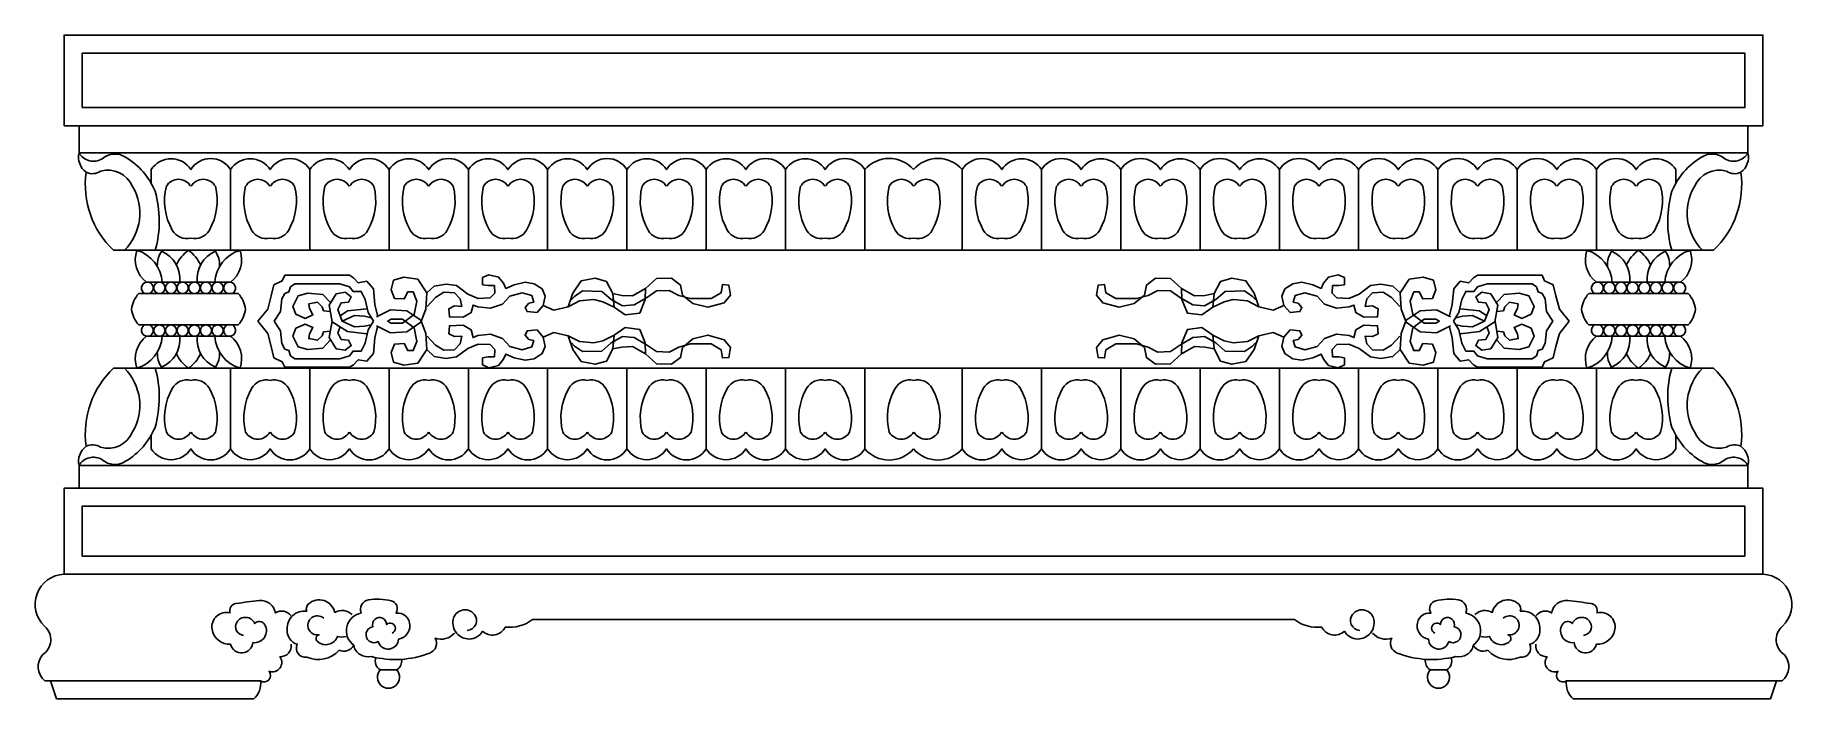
# Model space of a CAD drawing. Extents: x 3444 to 4345, y 1107 to 1448.
import ezdxf

# ---------------------------------------------------------------- set-up
doc = ezdxf.new("R2010")
doc.units = 0
doc.header["$LTSCALE"] = 100
doc.header["$MEASUREMENT"] = 0
for name, color, linetype in [('3', 3, 'CONTINUOUS'), ('4', 4, 'CONTINUOUS'), ('7', 7, 'CONTINUOUS')]:
    doc.layers.add(name, color=color, linetype=linetype)

msp = doc.modelspace()

# ---------------------------------------------------------------- linework, layer by layer
at = {"layer": '3'}
for p, q in [((3500.84, 1321.24), (3522.44, 1321.24)), ((3544.04, 1321.24), (3522.44, 1321.24)), ((4245.15, 1321.24), (4266.75, 1321.24)), ((4288.35, 1321.24), (4266.75, 1321.24)), ((3499.93, 1315.45), (3522.44, 1315.45)), ((3544.96, 1315.45), (3522.44, 1315.45)), ((4244.24, 1315.45), (4266.75, 1315.45)), ((4289.27, 1315.45), (4266.75, 1315.45)), ((3499.93, 1299.3), (3522.44, 1299.3)), ((3544.96, 1299.3), (3522.44, 1299.3)), ((4244.24, 1299.3), (4266.75, 1299.3)), ((4289.27, 1299.3), (4266.75, 1299.3)), ((3500.84, 1293.51), (3522.44, 1293.51)), ((3544.04, 1293.51), (3522.44, 1293.51)), ((4245.15, 1293.51), (4266.75, 1293.51)), ((4288.35, 1293.51), (4266.75, 1293.51))]:
    msp.add_line(p, q, dxfattribs=at)
for points in [[(3467.85, 1410.86), (4321.35, 1410.86), (4321.35, 1438.77), (3467.85, 1438.77)], [(3467.85, 1180.63), (4321.35, 1180.63), (4321.35, 1206.21), (3467.85, 1206.21)]]:
    msp.add_lwpolyline(points, close=True, dxfattribs=at)
for points in [[(3518.03, 1321.24, 0.326895), (3508.62, 1337.1, 0.156124), (3506.45, 1329.48)], [(3528.62, 1330.09, 0.14299), (3522.44, 1337.61, 0.14299), (3516.27, 1330.09)], [(3526.86, 1321.24, -0.326895), (3536.26, 1337.1, -0.156124), (3538.44, 1329.48)], [(4262.34, 1321.24, 0.326895), (4252.93, 1337.1, 0.156124), (4250.76, 1329.48)], [(4260.58, 1330.09, -0.14299), (4266.75, 1337.61, -0.14299), (4272.93, 1330.09)], [(4271.17, 1321.24, -0.326895), (4280.57, 1337.1, -0.156124), (4282.75, 1329.48)], [(3518.03, 1293.51, -0.326895), (3508.62, 1277.65, -0.156124), (3506.45, 1285.27)], [(3526.86, 1293.51, 0.326895), (3536.26, 1277.65, 0.156124), (3538.44, 1285.27)], [(4262.34, 1293.51, -0.326895), (4252.93, 1277.65, -0.156124), (4250.76, 1285.27)], [(4271.17, 1293.51, 0.326895), (4280.57, 1277.65, 0.156124), (4282.75, 1285.27)], [(3516.27, 1284.66, 0.14299), (3522.44, 1277.14, 0.14299), (3528.62, 1284.66)], [(4272.93, 1284.66, -0.14299), (4266.75, 1277.14, -0.14299), (4260.58, 1284.66)]]:
    msp.add_lwpolyline(points, format="xyb", dxfattribs=at)
for points in [[(3557.97, 1301.2), (3563.09, 1307.45), (3564.91, 1314.19), (3566.2, 1319.89), (3570.61, 1321.96), (3571.91, 1324.82), (3605.13, 1324.82), (3607.21, 1323.52), (3609.54, 1320.93), (3613.96, 1321.71), (3617.33, 1317.82), (3618.11, 1309.78), (3619.41, 1304.08), (3619.71, 1303.91)], [(3617.47, 1301.2), (3614.73, 1305.63), (3613.18, 1312.37), (3611.1, 1316.52), (3606.95, 1316.52), (3605.13, 1318.85), (3600.2, 1320.41), (3577.1, 1320.41), (3574.77, 1318.85), (3573.99, 1316.26), (3571.91, 1315.48), (3570.36, 1312.63), (3569.67, 1306.14), (3566.49, 1301.2)], [(3624.6, 1301.2), (3626.41, 1300.19), (3632.38, 1300.19), (3638.35, 1304.6), (3639.65, 1311.6), (3637.83, 1316.26), (3634.98, 1316.26), (3633.16, 1312.63), (3628.23, 1312.89), (3626.41, 1317.3), (3627.71, 1322.22), (3632.9, 1323.78), (3640.17, 1322.74), (3644.84, 1315.74), (3644.32, 1307.45), (3641.73, 1300.71), (3634.46, 1295.78), (3626.15, 1295.26), (3618.89, 1298.89)], [(3644.84, 1315.74), (3648.57, 1319.26), (3654.65, 1320.23), (3660, 1319.5), (3665.83, 1315.13), (3671.18, 1312.94), (3677.26, 1313.18), (3679.69, 1315.61), (3679.45, 1319.5), (3676.29, 1319.5), (3673.37, 1319.98), (3673.37, 1323.63), (3676.53, 1325.08), (3681.64, 1323.87), (3684.07, 1320.71), (3685.29, 1318.04), (3689.66, 1319.98), (3695.26, 1321.2), (3699.88, 1320.47), (3704.01, 1317.8), (3705.47, 1314.16), (3704.5, 1309.3), (3701.34, 1305.65), (3696.23, 1306.14), (3695.26, 1308.33), (3697.2, 1310.51), (3699.63, 1311), (3698.66, 1314.4), (3693.8, 1315.86), (3687.47, 1314.16), (3683.58, 1310.03), (3677.5, 1307.84), (3670.94, 1308.57), (3668.51, 1309.54), (3667.54, 1305.65), (3663.4, 1303.23), (3656.35, 1303.47), (3656.11, 1307.6), (3659.02, 1309.05), (3662.67, 1308.81), (3661.94, 1312.7), (3659.02, 1315.86), (3653.43, 1316.1), (3649.3, 1313.43), (3644.92, 1308.81)], [(3704.5, 1309.3), (3709.93, 1306.98), (3717.4, 1308.61), (3719.73, 1315.61), (3723.93, 1321.9), (3731.17, 1323.3), (3737, 1321.67), (3740.27, 1315.37), (3740.97, 1308.38), (3746.57, 1304.42), (3754.04, 1305.35), (3756.84, 1312.34), (3757.07, 1317.94), (3762.67, 1323.07), (3770.37, 1323.3), (3775.04, 1319.8), (3775.97, 1314.67), (3781.34, 1310.25), (3789.04, 1308.38), (3797.44, 1310.71), (3800.71, 1314.67), (3799.77, 1319.8), (3796.51, 1320.03), (3795.81, 1315.84), (3790.67, 1312.81), (3780.17, 1312.81), (3774.11, 1314.44), (3769.2, 1317), (3762.67, 1316.77), (3757.54, 1313.28), (3751.24, 1309.55), (3745.17, 1309.08), (3739.33, 1312.34), (3734.67, 1316.54), (3724.63, 1316.77), (3720.67, 1313.97), (3719.03, 1312.34)], [(3740.27, 1315.37), (3744.94, 1314.44), (3750.3, 1314.21), (3757.07, 1317.94)], [(4084.7, 1309.3), (4079.26, 1306.98), (4071.8, 1308.61), (4069.46, 1315.61), (4065.26, 1321.9), (4058.03, 1323.3), (4052.19, 1321.67), (4048.93, 1315.37), (4048.23, 1308.38), (4042.63, 1304.42), (4035.16, 1305.35), (4032.36, 1312.34), (4032.12, 1317.94), (4026.52, 1323.07), (4018.82, 1323.3), (4014.16, 1319.8), (4013.22, 1314.67), (4007.86, 1310.25), (4000.15, 1308.38), (3991.75, 1310.71), (3988.49, 1314.67), (3989.42, 1319.8), (3992.69, 1320.03), (3993.39, 1315.84), (3998.52, 1312.81), (4009.02, 1312.81), (4015.09, 1314.44), (4019.99, 1317), (4026.52, 1316.77), (4031.66, 1313.28), (4037.96, 1309.55), (4044.03, 1309.08), (4049.86, 1312.34), (4054.53, 1316.54), (4064.56, 1316.77), (4068.53, 1313.97), (4070.16, 1312.34)], [(4048.93, 1315.37), (4044.26, 1314.44), (4038.89, 1314.21), (4032.12, 1317.94)], [(4144.36, 1315.74), (4140.63, 1319.26), (4134.55, 1320.23), (4129.2, 1319.5), (4123.36, 1315.13), (4118.01, 1312.94), (4111.93, 1313.18), (4109.5, 1315.61), (4109.74, 1319.5), (4112.91, 1319.5), (4115.82, 1319.98), (4115.82, 1323.63), (4112.66, 1325.08), (4107.56, 1323.87), (4105.12, 1320.71), (4103.91, 1318.04), (4099.53, 1319.98), (4093.94, 1321.2), (4089.32, 1320.47), (4085.18, 1317.8), (4083.73, 1314.16), (4084.7, 1309.3), (4087.86, 1305.65), (4092.97, 1306.14), (4093.94, 1308.33), (4091.99, 1310.51), (4089.56, 1311), (4090.53, 1314.4), (4095.4, 1315.86), (4101.72, 1314.16), (4105.61, 1310.03), (4111.69, 1307.84), (4118.26, 1308.57), (4120.69, 1309.54), (4121.66, 1305.65), (4125.79, 1303.23), (4132.85, 1303.47), (4133.09, 1307.6), (4130.17, 1309.05), (4126.52, 1308.81), (4127.25, 1312.7), (4130.17, 1315.86), (4135.76, 1316.1), (4139.9, 1313.43), (4144.27, 1308.81)], [(4164.6, 1301.2), (4162.78, 1300.19), (4156.81, 1300.19), (4150.84, 1304.6), (4149.55, 1311.6), (4151.36, 1316.26), (4154.22, 1316.26), (4156.03, 1312.63), (4160.97, 1312.89), (4162.78, 1317.3), (4161.48, 1322.22), (4156.29, 1323.78), (4149.03, 1322.74), (4144.36, 1315.74), (4144.87, 1307.45), (4147.47, 1300.71), (4154.74, 1295.78), (4163.04, 1295.26), (4170.31, 1298.89)], [(4231.22, 1301.2), (4226.11, 1307.45), (4224.29, 1314.19), (4222.99, 1319.89), (4218.58, 1321.96), (4217.28, 1324.82), (4184.06, 1324.82), (4181.99, 1323.52), (4179.65, 1320.93), (4175.24, 1321.71), (4171.87, 1317.82), (4171.09, 1309.78), (4169.79, 1304.08), (4169.49, 1303.91)], [(4171.73, 1301.2), (4174.46, 1305.63), (4176.02, 1312.37), (4178.09, 1316.52), (4182.25, 1316.52), (4184.06, 1318.85), (4188.99, 1320.41), (4212.09, 1320.41), (4214.43, 1318.85), (4215.21, 1316.26), (4217.28, 1315.48), (4218.84, 1312.63), (4219.53, 1306.14), (4222.7, 1301.2)], [(3595.23, 1310.98), (3591.41, 1314.97), (3583.78, 1315.7), (3578.69, 1314.25), (3575.96, 1308.8), (3577.6, 1304.81), (3582.32, 1302.63), (3586.32, 1304.44), (3584.51, 1307.71), (3584.14, 1310.07), (3588.69, 1310.98), (3591.05, 1308.62), (3591.78, 1306.62), (3595.41, 1306.26)], [(3613.95, 1294.82), (3604.14, 1295.91), (3596.14, 1300.99), (3594.69, 1309.53), (3598.32, 1315.34), (3602.87, 1316.06), (3605.96, 1313.7), (3604.5, 1310.98), (3600.87, 1310.62), (3599.05, 1307.17), (3601.41, 1301.17), (3607.59, 1298.27), (3612.86, 1298.63), (3616.14, 1299.36)], [(3613.95, 1307.58), (3604.14, 1306.49), (3600.28, 1304.04)], [(3717.4, 1308.61), (3723.23, 1311.64), (3730.47, 1312.34), (3735.13, 1311.18), (3740.97, 1308.38)], [(4071.8, 1308.61), (4065.96, 1311.64), (4058.73, 1312.34), (4054.06, 1311.18), (4048.23, 1308.38)], [(4175.24, 1294.82), (4185.06, 1295.91), (4193.05, 1300.99), (4194.51, 1309.53), (4190.87, 1315.34), (4186.33, 1316.06), (4183.24, 1313.7), (4184.69, 1310.98), (4188.33, 1310.62), (4190.15, 1307.17), (4187.78, 1301.17), (4181.6, 1298.27), (4176.33, 1298.63), (4173.06, 1299.36)], [(4175.24, 1307.58), (4185.06, 1306.49), (4188.91, 1304.04)], [(4193.96, 1310.98), (4197.78, 1314.97), (4205.42, 1315.7), (4210.51, 1314.25), (4213.23, 1308.8), (4211.6, 1304.81), (4206.87, 1302.63), (4202.87, 1304.44), (4204.69, 1307.71), (4205.05, 1310.07), (4200.51, 1310.98), (4198.14, 1308.62), (4197.42, 1306.62), (4193.78, 1306.26)], [(3557.97, 1301.2), (3563.09, 1294.95), (3564.91, 1288.21), (3566.2, 1282.5), (3570.61, 1280.43), (3571.91, 1277.58), (3605.13, 1277.58), (3607.21, 1278.88), (3609.54, 1281.47), (3613.96, 1280.69), (3617.33, 1284.58), (3618.11, 1292.61), (3619.41, 1298.32), (3619.71, 1298.48)], [(3617.47, 1301.2), (3614.73, 1296.76), (3613.18, 1290.02), (3611.1, 1285.87), (3606.95, 1285.87), (3605.13, 1283.54), (3600.2, 1281.99), (3577.1, 1281.99), (3574.77, 1283.54), (3573.99, 1286.13), (3571.91, 1286.91), (3570.36, 1289.76), (3569.67, 1296.25), (3566.49, 1301.2)], [(3595.23, 1291.42), (3591.41, 1287.42), (3583.78, 1286.7), (3578.69, 1288.15), (3575.96, 1293.59), (3577.6, 1297.59), (3582.32, 1299.77), (3586.32, 1297.95), (3584.51, 1294.68), (3584.14, 1292.32), (3588.69, 1291.42), (3591.05, 1293.78), (3591.78, 1295.77), (3595.41, 1296.14)], [(3596.11, 1301.2), (3594.69, 1292.87), (3598.32, 1287.06), (3602.87, 1286.33), (3605.96, 1288.69), (3604.5, 1291.42), (3600.87, 1291.78), (3599.05, 1295.23), (3600.28, 1298.36)], [(3601.4, 1301.2), (3601.41, 1301.22), (3607.59, 1304.13), (3612.86, 1303.76), (3616.14, 1303.04)], [(3624.6, 1301.2), (3626.41, 1302.21), (3632.38, 1302.21), (3638.35, 1297.8), (3639.65, 1290.8), (3637.83, 1286.13), (3634.98, 1286.13), (3633.16, 1289.76), (3628.23, 1289.5), (3626.41, 1285.1), (3627.71, 1280.17), (3632.9, 1278.62), (3640.17, 1279.65), (3644.84, 1286.65), (3644.32, 1294.95), (3641.73, 1301.69), (3634.46, 1306.61), (3626.15, 1307.13), (3618.89, 1303.5)], [(3644.84, 1286.65), (3648.57, 1283.14), (3654.65, 1282.17), (3660, 1282.9), (3665.83, 1287.27), (3671.18, 1289.45), (3677.26, 1289.21), (3679.69, 1286.78), (3679.45, 1282.9), (3676.29, 1282.9), (3673.37, 1282.41), (3673.37, 1278.77), (3676.53, 1277.31), (3681.64, 1278.52), (3684.07, 1281.68), (3685.29, 1284.35), (3689.66, 1282.41), (3695.26, 1281.2), (3699.88, 1281.92), (3704.01, 1284.6), (3705.47, 1288.24), (3704.5, 1293.1), (3701.34, 1296.74), (3696.23, 1296.25), (3695.26, 1294.07), (3697.2, 1291.88), (3699.63, 1291.4), (3698.66, 1288), (3693.8, 1286.54), (3687.47, 1288.24), (3683.58, 1292.37), (3677.5, 1294.55), (3670.94, 1293.83), (3668.51, 1292.85), (3667.54, 1296.74), (3663.4, 1299.17), (3656.35, 1298.93), (3656.11, 1294.8), (3659.02, 1293.34), (3662.67, 1293.58), (3661.94, 1289.7), (3659.02, 1286.54), (3653.43, 1286.3), (3649.3, 1288.97), (3644.92, 1293.58)], [(4144.36, 1286.65), (4140.63, 1283.14), (4134.55, 1282.17), (4129.2, 1282.9), (4123.36, 1287.27), (4118.01, 1289.45), (4111.93, 1289.21), (4109.5, 1286.78), (4109.74, 1282.9), (4112.91, 1282.9), (4115.82, 1282.41), (4115.82, 1278.77), (4112.66, 1277.31), (4107.56, 1278.52), (4105.12, 1281.68), (4103.91, 1284.35), (4099.53, 1282.41), (4093.94, 1281.2), (4089.32, 1281.92), (4085.18, 1284.6), (4083.73, 1288.24), (4084.7, 1293.1), (4087.86, 1296.74), (4092.97, 1296.25), (4093.94, 1294.07), (4091.99, 1291.88), (4089.56, 1291.4), (4090.53, 1288), (4095.4, 1286.54), (4101.72, 1288.24), (4105.61, 1292.37), (4111.69, 1294.55), (4118.26, 1293.83), (4120.69, 1292.85), (4121.66, 1296.74), (4125.79, 1299.17), (4132.85, 1298.93), (4133.09, 1294.8), (4130.17, 1293.34), (4126.52, 1293.58), (4127.25, 1289.7), (4130.17, 1286.54), (4135.76, 1286.3), (4139.9, 1288.97), (4144.27, 1293.58)], [(4164.6, 1301.2), (4162.78, 1302.21), (4156.81, 1302.21), (4150.84, 1297.8), (4149.55, 1290.8), (4151.36, 1286.13), (4154.22, 1286.13), (4156.03, 1289.76), (4160.97, 1289.5), (4162.78, 1285.1), (4161.48, 1280.17), (4156.29, 1278.62), (4149.03, 1279.65), (4144.36, 1286.65), (4144.87, 1294.95), (4147.47, 1301.69), (4154.74, 1306.61), (4163.04, 1307.13), (4170.31, 1303.5)], [(4231.22, 1301.2), (4226.11, 1294.95), (4224.29, 1288.21), (4222.99, 1282.5), (4218.58, 1280.43), (4217.28, 1277.58), (4184.06, 1277.58), (4181.99, 1278.88), (4179.65, 1281.47), (4175.24, 1280.69), (4171.87, 1284.58), (4171.09, 1292.61), (4169.79, 1298.32), (4169.49, 1298.48)], [(4171.73, 1301.2), (4174.46, 1296.76), (4176.02, 1290.02), (4178.09, 1285.87), (4182.25, 1285.87), (4184.06, 1283.54), (4188.99, 1281.99), (4212.09, 1281.99), (4214.43, 1283.54), (4215.21, 1286.13), (4217.28, 1286.91), (4218.84, 1289.76), (4219.53, 1296.25), (4222.7, 1301.2)], [(4187.79, 1301.2), (4187.78, 1301.22), (4181.6, 1304.13), (4176.33, 1303.76), (4173.06, 1303.04)], [(4193.09, 1301.2), (4194.51, 1292.87), (4190.87, 1287.06), (4186.33, 1286.33), (4183.24, 1288.69), (4184.69, 1291.42), (4188.33, 1291.78), (4190.15, 1295.23), (4188.91, 1298.36)], [(4193.96, 1291.42), (4197.78, 1287.42), (4205.42, 1286.7), (4210.51, 1288.15), (4213.23, 1293.59), (4211.6, 1297.59), (4206.87, 1299.77), (4202.87, 1297.95), (4204.69, 1294.68), (4205.05, 1292.32), (4200.51, 1291.42), (4198.14, 1293.78), (4197.42, 1295.77), (4193.78, 1296.14)], [(3704.5, 1293.1), (3709.93, 1295.41), (3717.4, 1293.78), (3719.73, 1286.79), (3723.93, 1280.5), (3731.17, 1279.1), (3737, 1280.73), (3740.27, 1287.02), (3740.97, 1294.01), (3746.57, 1297.98), (3754.04, 1297.04), (3756.84, 1290.05), (3757.07, 1284.46), (3762.67, 1279.33), (3770.37, 1279.1), (3775.04, 1282.59), (3775.97, 1287.72), (3781.34, 1292.15), (3789.04, 1294.01), (3797.44, 1291.68), (3800.71, 1287.72), (3799.77, 1282.59), (3796.51, 1282.36), (3795.81, 1286.56), (3790.67, 1289.59), (3780.17, 1289.59), (3774.11, 1287.95), (3769.2, 1285.39), (3762.67, 1285.62), (3757.54, 1289.12), (3751.24, 1292.85), (3745.17, 1293.31), (3739.33, 1290.05), (3734.67, 1285.86), (3724.63, 1285.62), (3720.67, 1288.42), (3719.03, 1290.05)], [(3717.4, 1293.78), (3723.23, 1290.75), (3730.47, 1290.05), (3735.13, 1291.22), (3740.97, 1294.01)], [(4084.7, 1293.1), (4079.26, 1295.41), (4071.8, 1293.78), (4069.46, 1286.79), (4065.26, 1280.5), (4058.03, 1279.1), (4052.19, 1280.73), (4048.93, 1287.02), (4048.23, 1294.01), (4042.63, 1297.98), (4035.16, 1297.04), (4032.36, 1290.05), (4032.12, 1284.46), (4026.52, 1279.33), (4018.82, 1279.1), (4014.16, 1282.59), (4013.22, 1287.72), (4007.86, 1292.15), (4000.15, 1294.01), (3991.75, 1291.68), (3988.49, 1287.72), (3989.42, 1282.59), (3992.69, 1282.36), (3993.39, 1286.56), (3998.52, 1289.59), (4009.02, 1289.59), (4015.09, 1287.95), (4019.99, 1285.39), (4026.52, 1285.62), (4031.66, 1289.12), (4037.96, 1292.85), (4044.03, 1293.31), (4049.86, 1290.05), (4054.53, 1285.86), (4064.56, 1285.62), (4068.53, 1288.42), (4070.16, 1290.05)], [(4071.8, 1293.78), (4065.96, 1290.75), (4058.73, 1290.05), (4054.06, 1291.22), (4048.23, 1294.01)], [(3740.27, 1287.02), (3744.94, 1287.95), (3750.3, 1288.19), (3757.07, 1284.46)], [(4048.93, 1287.02), (4044.26, 1287.95), (4038.89, 1288.19), (4032.12, 1284.46)]]:
    msp.add_lwpolyline(points, dxfattribs=at)
for centre in [(3507.52, 1318.35), (3513.46, 1318.35), (3519.4, 1318.35), (3525.48, 1318.35), (3531.42, 1318.35), (3537.37, 1318.35), (4251.83, 1318.35), (4257.77, 1318.35), (4263.71, 1318.35), (4269.79, 1318.35), (4275.73, 1318.35), (4281.68, 1318.35), (3507.52, 1296.4), (3513.46, 1296.4), (3519.4, 1296.4), (3525.48, 1296.4), (3531.42, 1296.4), (3537.37, 1296.4), (4251.83, 1296.4), (4257.77, 1296.4), (4263.71, 1296.4), (4269.79, 1296.4), (4275.73, 1296.4), (4281.68, 1296.4)]:
    msp.add_circle(centre, 2.89, dxfattribs=at)
for centre, radius, start, end in [((3490.81, 1320.13), 18.21, 3.47696, 73.59254), ((3554.07, 1320.13), 18.21, 106.40746, 176.52304), ((4235.12, 1320.13), 18.21, 3.47696, 73.59254), ((4298.38, 1320.13), 18.21, 106.40746, 176.52304), ((3501.28, 1318.31), 3.07, 291.68582, 72.94216), ((3543.6, 1318.31), 3.07, 107.05784, 248.31418), ((4245.59, 1318.31), 3.07, 291.68582, 72.94216), ((4287.91, 1318.31), 3.07, 107.05784, 248.31418), ((3501.28, 1296.44), 3.07, 287.05784, 68.31418), ((3543.6, 1296.44), 3.07, 111.68582, 252.94216), ((4245.59, 1296.44), 3.07, 287.05784, 68.31418), ((4287.91, 1296.44), 3.07, 111.68582, 252.94216), ((3490.81, 1294.61), 18.21, 286.40746, 356.52304), ((3554.07, 1294.61), 18.21, 183.47696, 253.59254), ((4235.12, 1294.61), 18.21, 286.40746, 356.52304), ((4298.38, 1294.61), 18.21, 183.47696, 253.59254)]:
    msp.add_arc(centre, radius, start, end, dxfattribs=at)
at = {"layer": '4'}
for p, q in [((3466.25, 1401.56), (3466.25, 1387.61)), ((4322.95, 1401.56), (4322.95, 1387.61)), ((3466.25, 1387.61), (4322.95, 1387.61)), ((3483.98, 1337.61), (4305.21, 1337.61)), ((3483.98, 1277.14), (4305.21, 1277.14)), ((3466.25, 1227.14), (4322.95, 1227.14)), ((3466.25, 1227.14), (3466.25, 1215.51)), ((4322.95, 1227.14), (4322.95, 1215.51)), ((3699.08, 1148.07), (4090.11, 1148.07)), ((3448.62, 1116.68), (3559.38, 1116.68)), ((3451.62, 1116.68), (3454.68, 1107.37)), ((4340.57, 1116.68), (4229.81, 1116.68)), ((4337.57, 1116.68), (4334.51, 1107.37)), ((3454.68, 1107.37), (3555.98, 1107.37)), ((4334.51, 1107.37), (4233.21, 1107.37))]:
    msp.add_line(p, q, dxfattribs=at)
for points in [[(3458.55, 1401.56), (4330.65, 1401.56), (4330.65, 1448.07), (3458.55, 1448.07)], [(3458.55, 1171.33), (4330.65, 1171.33), (4330.65, 1215.51), (3458.55, 1215.51)]]:
    msp.add_lwpolyline(points, close=True, dxfattribs=at)
for points in [[(3466.25, 1387.61, 0.296019), (3469.93, 1377.68, 0.243615), (3483.98, 1337.61)], [(4322.95, 1387.61, -0.296019), (4319.27, 1377.68, -0.243615), (4305.21, 1337.61)], [(3495.96, 1337.61, 0.321822), (3500.84, 1321.24, 0.719783), (3499.93, 1315.45), (3496.88, 1315.45, 0.141027), (3493.13, 1307.37, 0.141027), (3496.88, 1299.3), (3499.93, 1299.3, 0.719783), (3500.84, 1293.51, 0.321822), (3495.96, 1277.14)], [(4293.24, 1337.61, -0.321822), (4288.35, 1321.24, -0.719783), (4289.27, 1315.45), (4292.32, 1315.45, -0.141027), (4296.07, 1307.37, -0.141027), (4292.32, 1299.3), (4289.27, 1299.3, -0.719783), (4288.35, 1293.51, -0.321822), (4293.24, 1277.14)], [(3466.25, 1227.14, -0.296019), (3469.93, 1237.07, -0.243615), (3483.98, 1277.14)], [(4322.95, 1227.14, 0.296019), (4319.27, 1237.07, 0.243615), (4305.21, 1277.14)], [(3458.55, 1171.33, 0.665596), (3448.61, 1144.63, -0.505567), (3447.53, 1130.05, 0.410704), (3448.62, 1116.68)], [(4330.65, 1171.33, -0.665596), (4340.58, 1144.63, 0.505567), (4341.67, 1130.05, -0.410704), (4340.57, 1116.68)], [(3575.11, 1150.04, 0.39264), (3567.05, 1151.48, 0.398805), (3558.71, 1157.8, 0.005343), (3546.91, 1156.36, 0.461082), (3543.75, 1151.48, 0.539327), (3534.54, 1143.14, 0.383004), (3544.03, 1135.39, 0.838453), (3555.54, 1136.25, 0.628314), (3561.58, 1145.44, 0.495202), (3556.4, 1146.02, 0.632938), (3547.2, 1146.59, 0.537211), (3550.65, 1139.98)], [(3606.47, 1150.62, 0.330088), (3597.55, 1151.77, 0.571673), (3584.03, 1156.08, 0.316838), (3583.16, 1152.34, 0.47804), (3573.11, 1143.12, 0.353898), (3578.27, 1135.39, 0.61058), (3583.16, 1128.78, 0.322425), (3599.74, 1132.29)], [(3627.05, 1141.15, 1.182397), (3624.11, 1145.54, 1.175841), (3617.08, 1144.37, 1.220662), (3619.8, 1136.8, 0.855526), (3630.27, 1138.05, 0.373435), (3636.13, 1145.16, 0.436481), (3629.01, 1151.44, 0.512681), (3626.5, 1157.71, 0.103744), (3614.77, 1158.13, 0.474948), (3611, 1151.44, 0.652235), (3607.27, 1134.86, 0.421978), (3616.2, 1129.14, 0.157687), (3646.4, 1130.9, 0.462422), (3649.04, 1138.51, 0.312076), (3659.01, 1141.15)], [(4162.15, 1141.15, -1.182397), (4165.08, 1145.54, -1.175841), (4172.12, 1144.37, -1.220662), (4169.4, 1136.8, -0.855526), (4158.93, 1138.05, -0.373435), (4153.07, 1145.16, -0.436481), (4160.18, 1151.44, -0.512681), (4162.7, 1157.71, -0.103744), (4174.42, 1158.13, -0.474948), (4178.19, 1151.44, -0.652235), (4181.92, 1134.86, -0.421978), (4173, 1129.14, -0.157687), (4142.8, 1130.9, -0.462422), (4140.16, 1138.51, -0.312076), (4130.19, 1141.15)], [(4182.73, 1150.62, -0.330088), (4191.65, 1151.77, -0.571673), (4205.17, 1156.08, -0.316838), (4206.03, 1152.34, -0.47804), (4216.09, 1143.12, -0.353898), (4210.92, 1135.39, -0.61058), (4206.03, 1128.78, -0.322425), (4189.46, 1132.29)], [(4214.09, 1150.04, -0.39264), (4222.14, 1151.48, -0.398805), (4230.49, 1157.8, -0.005343), (4242.28, 1156.36, -0.461082), (4245.45, 1151.48, -0.539327), (4254.66, 1143.14, -0.383004), (4245.16, 1135.39, -0.838453), (4233.65, 1136.25, -0.628314), (4227.61, 1145.44, -0.495202), (4232.79, 1146.02, -0.632938), (4242, 1146.59, -0.537211), (4238.54, 1139.98)], [(3555.98, 1107.37, 0.265238), (3559.38, 1116.68, 0.881901), (3563.82, 1121.52, 0.744279), (3569.37, 1129, 0.465005), (3575.2, 1135.38)], [(4233.22, 1107.37, -0.265238), (4229.81, 1116.68, -0.881901), (4225.37, 1121.52, -0.744279), (4219.82, 1129, -0.465005), (4214, 1135.38)]]:
    msp.add_lwpolyline(points, format="xyb", dxfattribs=at)
for centre, radius, start, end in [((3666.55, 1146.49), 8.41, 169.54728, 269.74017), ((3664.39, 1146.89), 6.22, 38.49342, 169.54728), ((3665.29, 1147.6), 5.07, 272.20855, 38.49342), ((3687.28, 1163.71), 19.59, 263.4187, 307.04851), ((4101.91, 1163.71), 19.59, 232.95149, 276.5813), ((4123.91, 1147.6), 5.07, 141.50658, 267.79145), ((4124.8, 1146.89), 6.22, 10.45272, 141.50658), ((4122.64, 1146.49), 8.41, 270.25983, 10.45272), ((3666.55, 1145.8), 7.72, 269.74017, 332.12793), ((3678.46, 1147.45), 7.32, 225.97318, 334.01966), ((4110.74, 1147.45), 7.32, 205.98034, 314.02682), ((4122.65, 1145.8), 7.72, 207.87207, 270.25983), ((3602.08, 1137.76), 5.95, 246.83531, 330.83028), ((3623.74, 1126.84), 5.44, 161.33143, 237.89045), ((3626.46, 1126.84), 5.44, 302.10955, 9.23108), ((4162.74, 1126.84), 5.44, 170.76892, 237.89045), ((4165.45, 1126.84), 5.44, 302.10955, 18.66857), ((4187.12, 1137.76), 5.95, 209.16972, 293.16469), ((3625.1, 1118.48), 5.67, 138.57237, 41.42763), ((4164.09, 1118.48), 5.67, 138.57237, 41.42763)]:
    msp.add_arc(centre, radius, start, end, dxfattribs=at)
at = {"layer": '7'}
for p, q in [((3503.31, 1372.01), (3503.31, 1379.05)), ((3544.01, 1337.61), (3544.01, 1379.05)), ((3584.7, 1337.61), (3584.7, 1379.05)), ((3625.4, 1337.61), (3625.4, 1379.05)), ((3666.1, 1337.61), (3666.1, 1379.05)), ((3706.8, 1337.61), (3706.8, 1379.05)), ((3747.5, 1337.61), (3747.5, 1379.05)), ((3788.19, 1337.61), (3788.19, 1379.05)), ((3828.89, 1337.61), (3828.89, 1379.05)), ((3869.59, 1337.61), (3869.59, 1379.05)), ((3919.61, 1337.61), (3919.61, 1379.05)), ((3960.3, 1337.61), (3960.3, 1379.05)), ((4001, 1337.61), (4001, 1379.05)), ((4041.7, 1337.61), (4041.7, 1379.05)), ((4082.4, 1337.61), (4082.4, 1379.05)), ((4123.1, 1337.61), (4123.1, 1379.05)), ((4163.79, 1337.61), (4163.79, 1379.05)), ((4204.49, 1337.61), (4204.49, 1379.05)), ((4245.19, 1337.61), (4245.19, 1379.05)), ((4285.89, 1372.01), (4285.89, 1379.05)), ((3544.01, 1277.14), (3544.01, 1235.7)), ((3584.7, 1277.14), (3584.7, 1235.7)), ((3625.4, 1277.14), (3625.4, 1235.7)), ((3666.1, 1277.14), (3666.1, 1235.7)), ((3706.8, 1277.14), (3706.8, 1235.7)), ((3747.5, 1277.14), (3747.5, 1235.7)), ((3788.19, 1277.14), (3788.19, 1235.7)), ((3828.89, 1277.14), (3828.89, 1235.7)), ((3869.59, 1277.14), (3869.59, 1235.7)), ((3919.61, 1277.14), (3919.61, 1235.7)), ((3960.3, 1277.14), (3960.3, 1235.7)), ((4001, 1277.14), (4001, 1235.7)), ((4041.7, 1277.14), (4041.7, 1235.7)), ((4082.4, 1277.14), (4082.4, 1235.7)), ((4123.1, 1277.14), (4123.1, 1235.7)), ((4163.79, 1277.14), (4163.79, 1235.7)), ((4204.49, 1277.14), (4204.49, 1235.7)), ((4245.19, 1277.14), (4245.19, 1235.7)), ((3503.31, 1242.74), (3503.31, 1235.7)), ((4285.89, 1242.74), (4285.89, 1235.7)), ((3620.85, 1122.23), (3629.35, 1122.23)), ((4168.34, 1122.23), (4159.84, 1122.23))]:
    msp.add_line(p, q, dxfattribs=at)
for points in [[(3505.4, 1337.61, 0.139864), (3505.26, 1368, 0.162595), (3490.18, 1385.4, 0.334872), (3478.12, 1384.61, -0.424399), (3466.25, 1387.61)], [(3894.6, 1379.05, 0.458619), (3869.59, 1379.05, 0.556987), (3849.24, 1379.05, 0.547375), (3828.89, 1379.05, 0.556987), (3808.54, 1379.05, 0.547375), (3788.19, 1379.05, 0.556987), (3767.84, 1379.05, 0.547375), (3747.5, 1379.05, 0.556987), (3727.15, 1379.05, 0.547375), (3706.8, 1379.05, 0.556987), (3686.45, 1379.05, 0.547375), (3666.1, 1379.05, 0.556987), (3645.75, 1379.05, 0.547375), (3625.4, 1379.05, 0.556987), (3605.05, 1379.05, 0.547375), (3584.7, 1379.05, 0.556987), (3564.35, 1379.05, 0.547375), (3544.01, 1379.05, 0.556987), (3523.66, 1379.05, 0.547375), (3503.31, 1379.05)], [(3894.6, 1379.05, -0.458619), (3919.61, 1379.05, -0.556987), (3939.95, 1379.05, -0.547375), (3960.3, 1379.05, -0.556987), (3980.65, 1379.05, -0.547375), (4001, 1379.05, -0.556987), (4021.35, 1379.05, -0.547375), (4041.7, 1379.05, -0.556987), (4062.05, 1379.05, -0.547375), (4082.4, 1379.05, -0.556987), (4102.75, 1379.05, -0.547375), (4123.1, 1379.05, -0.556987), (4143.44, 1379.05, -0.547375), (4163.79, 1379.05, -0.556987), (4184.14, 1379.05, -0.547375), (4204.49, 1379.05, -0.556987), (4224.84, 1379.05, -0.547375), (4245.19, 1379.05, -0.556987), (4265.54, 1379.05, -0.547375), (4285.89, 1379.05)], [(4283.8, 1337.61, -0.139864), (4283.93, 1368, -0.162595), (4299.02, 1385.4, -0.334872), (4311.07, 1384.61, 0.424399), (4322.95, 1387.61)], [(3489.67, 1337.61, 0.33669), (3493.77, 1370.33, 0.382759), (3477.25, 1378.22, -0.268725), (3469.93, 1377.68)], [(3523.78, 1370.53, -0.567396), (3536.23, 1370.53, -0.195324), (3533.17, 1348, -0.335168), (3523.66, 1343.88, -0.335168), (3514.14, 1348, -0.195324), (3511.09, 1370.53, -0.567396), (3523.54, 1370.53)], [(3564.47, 1370.53, -0.567396), (3576.92, 1370.53, -0.195324), (3573.87, 1348, -0.335168), (3564.35, 1343.88, -0.335168), (3554.84, 1348, -0.195324), (3551.79, 1370.53, -0.567396), (3564.23, 1370.53)], [(3605.17, 1370.53, -0.567396), (3617.62, 1370.53, -0.195324), (3614.57, 1348, -0.335168), (3605.05, 1343.88, -0.335168), (3595.54, 1348, -0.195324), (3592.48, 1370.53, -0.567396), (3604.93, 1370.53)], [(3645.87, 1370.53, -0.567396), (3658.32, 1370.53, -0.195324), (3655.27, 1348, -0.335168), (3645.75, 1343.88, -0.335168), (3636.23, 1348, -0.195324), (3633.18, 1370.53, -0.567396), (3645.63, 1370.53)], [(3686.57, 1370.53, -0.567396), (3699.02, 1370.53, -0.195324), (3695.96, 1348, -0.335168), (3686.45, 1343.88, -0.335168), (3676.93, 1348, -0.195324), (3673.88, 1370.53, -0.567396), (3686.33, 1370.53)], [(3727.27, 1370.53, -0.567396), (3739.72, 1370.53, -0.195324), (3736.66, 1348, -0.335168), (3727.15, 1343.88, -0.335168), (3717.63, 1348, -0.195324), (3714.58, 1370.53, -0.567396), (3727.03, 1370.53)], [(3767.96, 1370.53, -0.567396), (3780.41, 1370.53, -0.195324), (3777.36, 1348, -0.335168), (3767.84, 1343.88, -0.335168), (3758.33, 1348, -0.195324), (3755.28, 1370.53, -0.567396), (3767.72, 1370.53)], [(3808.66, 1370.53, -0.567396), (3821.11, 1370.53, -0.195324), (3818.06, 1348, -0.335168), (3808.54, 1343.88, -0.335168), (3799.03, 1348, -0.195324), (3795.97, 1370.53, -0.567396), (3808.42, 1370.53)], [(3849.36, 1370.53, -0.567396), (3861.81, 1370.53, -0.195324), (3858.76, 1348, -0.335168), (3849.24, 1343.88, -0.335168), (3839.72, 1348, -0.195324), (3836.67, 1370.53, -0.567396), (3849.12, 1370.53)], [(3894.83, 1370.53, -0.567396), (3907.28, 1370.53, -0.195324), (3904.23, 1348, -0.335168), (3894.71, 1343.88, -0.335168), (3885.19, 1348, -0.195324), (3882.14, 1370.53, -0.567396), (3894.59, 1370.53)], [(3939.83, 1370.53, 0.567396), (3927.39, 1370.53, 0.195324), (3930.44, 1348, 0.335168), (3939.95, 1343.88, 0.335168), (3949.47, 1348, 0.195324), (3952.52, 1370.53, 0.567396), (3940.07, 1370.53)], [(3980.53, 1370.53, 0.567396), (3968.08, 1370.53, 0.195324), (3971.14, 1348, 0.335168), (3980.65, 1343.88, 0.335168), (3990.17, 1348, 0.195324), (3993.22, 1370.53, 0.567396), (3980.77, 1370.53)], [(4021.23, 1370.53, 0.567396), (4008.78, 1370.53, 0.195324), (4011.83, 1348, 0.335168), (4021.35, 1343.88, 0.335168), (4030.87, 1348, 0.195324), (4033.92, 1370.53, 0.567396), (4021.47, 1370.53)], [(4061.93, 1370.53, 0.567396), (4049.48, 1370.53, 0.195324), (4052.53, 1348, 0.335168), (4062.05, 1343.88, 0.335168), (4071.56, 1348, 0.195324), (4074.62, 1370.53, 0.567396), (4062.17, 1370.53)], [(4102.63, 1370.53, 0.567396), (4090.18, 1370.53, 0.195324), (4093.23, 1348, 0.335168), (4102.75, 1343.88, 0.335168), (4112.26, 1348, 0.195324), (4115.32, 1370.53, 0.567396), (4102.87, 1370.53)], [(4143.32, 1370.53, 0.567396), (4130.88, 1370.53, 0.195324), (4133.93, 1348, 0.335168), (4143.44, 1343.88, 0.335168), (4152.96, 1348, 0.195324), (4156.01, 1370.53, 0.567396), (4143.56, 1370.53)], [(4184.02, 1370.53, 0.567396), (4171.57, 1370.53, 0.195324), (4174.63, 1348, 0.335168), (4184.14, 1343.88, 0.335168), (4193.66, 1348, 0.195324), (4196.71, 1370.53, 0.567396), (4184.26, 1370.53)], [(4224.72, 1370.53, 0.567396), (4212.27, 1370.53, 0.195324), (4215.32, 1348, 0.335168), (4224.84, 1343.88, 0.335168), (4234.36, 1348, 0.195324), (4237.41, 1370.53, 0.567396), (4224.96, 1370.53)], [(4265.42, 1370.53, 0.567396), (4252.97, 1370.53, 0.195324), (4256.02, 1348, 0.335168), (4265.54, 1343.88, 0.335168), (4275.05, 1348, 0.195324), (4278.11, 1370.53, 0.567396), (4265.66, 1370.53)], [(4299.52, 1337.61, -0.33669), (4295.42, 1370.33, -0.382759), (4311.95, 1378.22, 0.268725), (4319.27, 1377.68)], [(3548.93, 1337.61, -0.321822), (3544.04, 1321.24, -0.719783), (3544.96, 1315.45), (3548.01, 1315.45, -0.141027), (3551.76, 1307.37, -0.141027), (3548.01, 1299.3), (3544.96, 1299.3, -0.719783), (3544.04, 1293.51, -0.321822), (3548.93, 1277.14)], [(4240.27, 1337.61, 0.321822), (4245.15, 1321.24, 0.719783), (4244.24, 1315.45), (4241.19, 1315.45, 0.141027), (4237.44, 1307.37, 0.141027), (4241.19, 1299.3), (4244.24, 1299.3, 0.719783), (4245.15, 1293.51, 0.321822), (4240.27, 1277.14)], [(3505.4, 1277.14, -0.139864), (3505.26, 1246.75, -0.162595), (3490.18, 1229.35, -0.334872), (3478.12, 1230.14, 0.424399), (3466.25, 1227.14)], [(3489.67, 1277.14, -0.33669), (3493.77, 1244.42, -0.382759), (3477.25, 1236.53, 0.268725), (3469.93, 1237.07)], [(4283.8, 1277.14, 0.139864), (4283.93, 1246.75, 0.162595), (4299.02, 1229.35, 0.334872), (4311.07, 1230.14, -0.424399), (4322.95, 1227.14)], [(4299.52, 1277.14, 0.33669), (4295.42, 1244.42, 0.382759), (4311.95, 1236.53, -0.268725), (4319.27, 1237.07)], [(3523.78, 1244.22, 0.567396), (3536.23, 1244.22, 0.195324), (3533.17, 1266.75, 0.335168), (3523.66, 1270.87, 0.335168), (3514.14, 1266.75, 0.195324), (3511.09, 1244.22, 0.567396), (3523.54, 1244.22)], [(3564.47, 1244.22, 0.567396), (3576.92, 1244.22, 0.195324), (3573.87, 1266.75, 0.335168), (3564.35, 1270.87, 0.335168), (3554.84, 1266.75, 0.195324), (3551.79, 1244.22, 0.567396), (3564.23, 1244.22)], [(3605.17, 1244.22, 0.567396), (3617.62, 1244.22, 0.195324), (3614.57, 1266.75, 0.335168), (3605.05, 1270.87, 0.335168), (3595.54, 1266.75, 0.195324), (3592.48, 1244.22, 0.567396), (3604.93, 1244.22)], [(3645.87, 1244.22, 0.567396), (3658.32, 1244.22, 0.195324), (3655.27, 1266.75, 0.335168), (3645.75, 1270.87, 0.335168), (3636.23, 1266.75, 0.195324), (3633.18, 1244.22, 0.567396), (3645.63, 1244.22)], [(3686.57, 1244.22, 0.567396), (3699.02, 1244.22, 0.195324), (3695.96, 1266.75, 0.335168), (3686.45, 1270.87, 0.335168), (3676.93, 1266.75, 0.195324), (3673.88, 1244.22, 0.567396), (3686.33, 1244.22)], [(3727.27, 1244.22, 0.567396), (3739.72, 1244.22, 0.195324), (3736.66, 1266.75, 0.335168), (3727.15, 1270.87, 0.335168), (3717.63, 1266.75, 0.195324), (3714.58, 1244.22, 0.567396), (3727.03, 1244.22)], [(3767.96, 1244.22, 0.567396), (3780.41, 1244.22, 0.195324), (3777.36, 1266.75, 0.335168), (3767.84, 1270.87, 0.335168), (3758.33, 1266.75, 0.195324), (3755.28, 1244.22, 0.567396), (3767.72, 1244.22)], [(3808.66, 1244.22, 0.567396), (3821.11, 1244.22, 0.195324), (3818.06, 1266.75, 0.335168), (3808.54, 1270.87, 0.335168), (3799.03, 1266.75, 0.195324), (3795.97, 1244.22, 0.567396), (3808.42, 1244.22)], [(3849.36, 1244.22, 0.567396), (3861.81, 1244.22, 0.195324), (3858.76, 1266.75, 0.335168), (3849.24, 1270.87, 0.335168), (3839.72, 1266.75, 0.195324), (3836.67, 1244.22, 0.567396), (3849.12, 1244.22)], [(3894.83, 1244.22, 0.567396), (3907.28, 1244.22, 0.195324), (3904.23, 1266.75, 0.335168), (3894.71, 1270.87, 0.335168), (3885.19, 1266.75, 0.195324), (3882.14, 1244.22, 0.567396), (3894.59, 1244.22)], [(3939.83, 1244.22, -0.567396), (3927.39, 1244.22, -0.195324), (3930.44, 1266.75, -0.335168), (3939.95, 1270.87, -0.335168), (3949.47, 1266.75, -0.195324), (3952.52, 1244.22, -0.567396), (3940.07, 1244.22)], [(3980.53, 1244.22, -0.567396), (3968.08, 1244.22, -0.195324), (3971.14, 1266.75, -0.335168), (3980.65, 1270.87, -0.335168), (3990.17, 1266.75, -0.195324), (3993.22, 1244.22, -0.567396), (3980.77, 1244.22)], [(4021.23, 1244.22, -0.567396), (4008.78, 1244.22, -0.195324), (4011.83, 1266.75, -0.335168), (4021.35, 1270.87, -0.335168), (4030.87, 1266.75, -0.195324), (4033.92, 1244.22, -0.567396), (4021.47, 1244.22)], [(4061.93, 1244.22, -0.567396), (4049.48, 1244.22, -0.195324), (4052.53, 1266.75, -0.335168), (4062.05, 1270.87, -0.335168), (4071.56, 1266.75, -0.195324), (4074.62, 1244.22, -0.567396), (4062.17, 1244.22)], [(4102.63, 1244.22, -0.567396), (4090.18, 1244.22, -0.195324), (4093.23, 1266.75, -0.335168), (4102.75, 1270.87, -0.335168), (4112.26, 1266.75, -0.195324), (4115.32, 1244.22, -0.567396), (4102.87, 1244.22)], [(4143.32, 1244.22, -0.567396), (4130.88, 1244.22, -0.195324), (4133.93, 1266.75, -0.335168), (4143.44, 1270.87, -0.335168), (4152.96, 1266.75, -0.195324), (4156.01, 1244.22, -0.567396), (4143.56, 1244.22)], [(4184.02, 1244.22, -0.567396), (4171.57, 1244.22, -0.195324), (4174.63, 1266.75, -0.335168), (4184.14, 1270.87, -0.335168), (4193.66, 1266.75, -0.195324), (4196.71, 1244.22, -0.567396), (4184.26, 1244.22)], [(4224.72, 1244.22, -0.567396), (4212.27, 1244.22, -0.195324), (4215.32, 1266.75, -0.335168), (4224.84, 1270.87, -0.335168), (4234.36, 1266.75, -0.195324), (4237.41, 1244.22, -0.567396), (4224.96, 1244.22)], [(4265.42, 1244.22, -0.567396), (4252.97, 1244.22, -0.195324), (4256.02, 1266.75, -0.335168), (4265.54, 1270.87, -0.335168), (4275.05, 1266.75, -0.195324), (4278.11, 1244.22, -0.567396), (4265.66, 1244.22)], [(3894.6, 1235.7, -0.458619), (3869.59, 1235.7, -0.556987), (3849.24, 1235.7, -0.547375), (3828.89, 1235.7, -0.556987), (3808.54, 1235.7, -0.547375), (3788.19, 1235.7, -0.556987), (3767.84, 1235.7, -0.547375), (3747.5, 1235.7, -0.556987), (3727.15, 1235.7, -0.547375), (3706.8, 1235.7, -0.556987), (3686.45, 1235.7, -0.547375), (3666.1, 1235.7, -0.556987), (3645.75, 1235.7, -0.547375), (3625.4, 1235.7, -0.556987), (3605.05, 1235.7, -0.547375), (3584.7, 1235.7, -0.556987), (3564.35, 1235.7, -0.547375), (3544.01, 1235.7, -0.556987), (3523.66, 1235.7, -0.547375), (3503.31, 1235.7)], [(3894.6, 1235.7, 0.458619), (3919.61, 1235.7, 0.556987), (3939.95, 1235.7, 0.547375), (3960.3, 1235.7, 0.556987), (3980.65, 1235.7, 0.547375), (4001, 1235.7, 0.556987), (4021.35, 1235.7, 0.547375), (4041.7, 1235.7, 0.556987), (4062.05, 1235.7, 0.547375), (4082.4, 1235.7, 0.556987), (4102.75, 1235.7, 0.547375), (4123.1, 1235.7, 0.556987), (4143.44, 1235.7, 0.547375), (4163.79, 1235.7, 0.556987), (4184.14, 1235.7, 0.547375), (4204.49, 1235.7, 0.556987), (4224.84, 1235.7, 0.547375), (4245.19, 1235.7, 0.556987), (4265.54, 1235.7, 0.547375), (4285.89, 1235.7)], [(3591.86, 1148.76, 1.609747), (3589.52, 1140.27, 0.61518), (3588.64, 1136.76, 0.523448), (3598.9, 1139.39, 0.149463), (3603.3, 1139.39)], [(4197.33, 1148.76, -1.609747), (4199.68, 1140.27, -0.61518), (4200.56, 1136.76, -0.523448), (4190.3, 1139.39, -0.149463), (4185.9, 1139.39)]]:
    msp.add_lwpolyline(points, format="xyb", dxfattribs=at)

doc.saveas('drawing.dxf')
